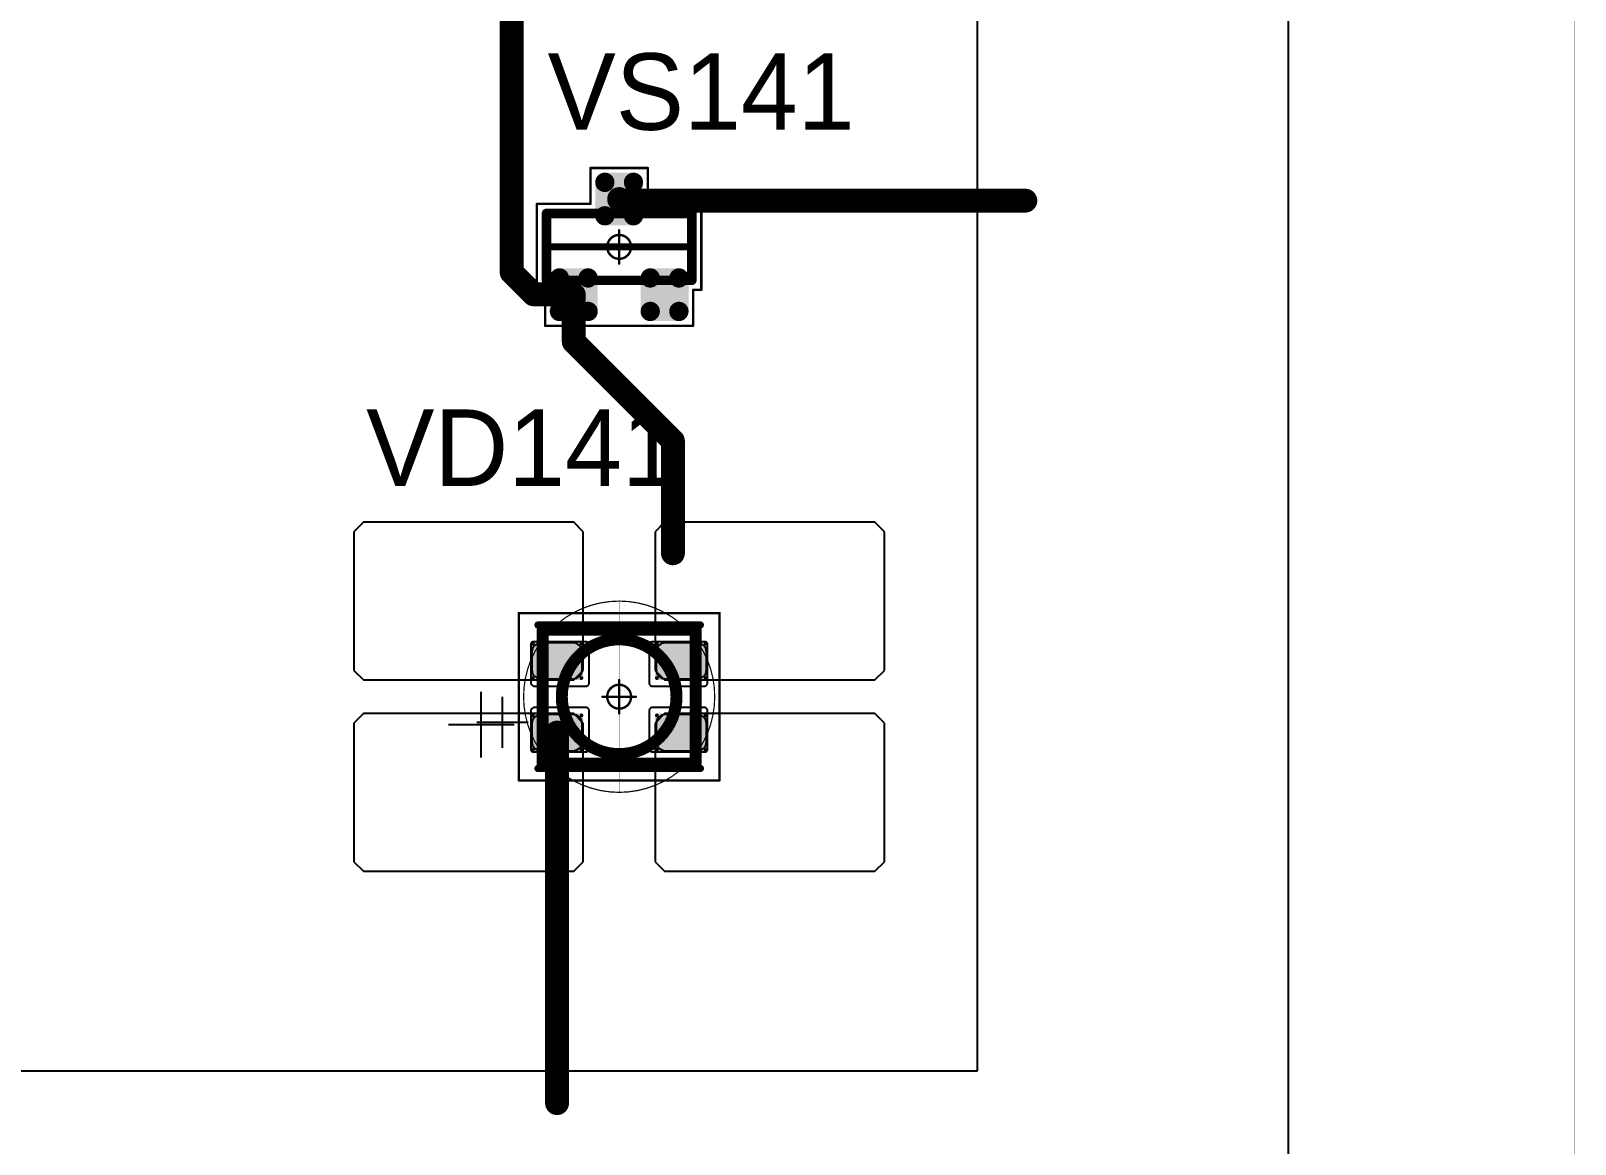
# Model space of a CAD drawing. Header units: millimetres. Extents: x 0 to 400, y 0 to 514.
# Drawn here: x 367.69 to 400.01, y 23.14 to 46.43 of the extents above; entities that cross this region are included whole.
import ezdxf

# ---------------------------------------------------------------- set-up
doc = ezdxf.new("R2010")
doc.units = ezdxf.units.MM
for name, color, linetype in [('Mechanical10', 56, 'Continuous'), ('Mechanical13', 56, 'Continuous'), ('Mechanical15', 56, 'Continuous'), ('Mechanical2', 216, 'Continuous'), ('TopLayer', 1, 'Continuous'), ('TopOverlay', 2, 'Continuous'), ('TopPaste', 8, 'Continuous'), ('TopSolder', 216, 'Continuous')]:
    doc.layers.add(name, color=color, linetype=linetype)

# ---------------------------------------------------------------- blocks, each defined once
blk = doc.blocks.new('SOT23_41')
at = {"layer": 'Mechanical13', "const_width": 0.2}
for points in [[(-0.7, 1.52), (0.7, 1.52)], [(-0.7, 1.52), (-0.7, -1.52)], [(0.7, 1.52), (0.7, -1.52)], [(-0.7, -1.52), (0.7, -1.52)]]:
    blk.add_lwpolyline(points, dxfattribs=at)
at = {"layer": 'Mechanical13', "const_width": 0.1}
for points in [[(-0.75, 1.52, 1), (-0.65, 1.52, 1)], [(-0.75, 1.52, 1), (-0.65, 1.52, 1)], [(0.65, 1.52, 1), (0.75, 1.52, 1)], [(0.65, 1.52, 1), (0.75, 1.52, 1)], [(-0.75, -1.52, 1), (-0.65, -1.52, 1)], [(-0.75, -1.52, 1), (-0.65, -1.52, 1)], [(0.65, -1.52, 1), (0.75, -1.52, 1)], [(0.65, -1.52, 1), (0.75, -1.52, 1)]]:
    blk.add_lwpolyline(points, format="xyb", close=True, dxfattribs=at)
at = {"layer": 'Mechanical15', "const_width": 0.05}
for points in [[(-0.9, 1.72), (-0.9, 1.55)], [(-0.9, 1.72), (0.9, 1.72)], [(0.9, 1.72), (0.9, 0.6)], [(-1.65, 1.55), (-1.65, -1.55)], [(-1.65, 1.55), (-0.9, 1.55)], [(0, 0.35), (0, -0.35)], [(0.9, 0.6), (1.65, 0.6)], [(1.65, 0.6), (1.65, -0.6)], [(-0.35, 0), (0.35, 0)], [(0.9, -0.6), (1.65, -0.6)], [(0.9, -0.6), (0.9, -1.72)], [(-1.65, -1.55), (-0.9, -1.55)], [(-0.9, -1.55), (-0.9, -1.72)], [(-0.9, -1.72), (0.9, -1.72)]]:
    blk.add_lwpolyline(points, dxfattribs=at)
at = {"layer": 'Mechanical15'}
for points, const_width in [([(-0.913, 1.72, 1), (-0.888, 1.72, 1)], 0.025), ([(-0.913, 1.72, 1), (-0.888, 1.72, 1)], 0.025), ([(0.888, 1.72, 1), (0.913, 1.72, 1)], 0.025), ([(0.888, 1.72, 1), (0.913, 1.72, 1)], 0.025), ([(-1.662, 1.55, 1), (-1.637, 1.55, 1)], 0.025), ([(-1.662, 1.55, 1), (-1.637, 1.55, 1)], 0.025), ([(-0.913, 1.55, 1), (-0.888, 1.55, 1)], 0.025), ([(-0.913, 1.55, 1), (-0.888, 1.55, 1)], 0.025), ([(-0.012, 0.35, 1), (0.012, 0.35, 1)], 0.025), ([(0.888, 0.6, 1), (0.913, 0.6, 1)], 0.025), ([(0.888, 0.6, 1), (0.913, 0.6, 1)], 0.025), ([(1.637, 0.6, 1), (1.662, 0.6, 1)], 0.025), ([(1.637, 0.6, 1), (1.662, 0.6, 1)], 0.025), ([(-0.362, 0, 1), (-0.337, 0, 1)], 0.025), ([(0.25, 0, 1), (-0.25, 0, 1)], 0.05), ([(-0.262, 0, 1), (-0.238, 0, 1)], 0.025), ([(0.238, 0, 1), (0.262, 0, 1)], 0.025), ([(0.337, 0, 1), (0.362, 0, 1)], 0.025), ([(-0.012, -0.35, 1), (0.012, -0.35, 1)], 0.025), ([(0.888, -0.6, 1), (0.913, -0.6, 1)], 0.025), ([(0.888, -0.6, 1), (0.913, -0.6, 1)], 0.025), ([(1.637, -0.6, 1), (1.662, -0.6, 1)], 0.025), ([(1.637, -0.6, 1), (1.662, -0.6, 1)], 0.025), ([(-1.662, -1.55, 1), (-1.637, -1.55, 1)], 0.025), ([(-1.662, -1.55, 1), (-1.637, -1.55, 1)], 0.025), ([(-0.913, -1.55, 1), (-0.888, -1.55, 1)], 0.025), ([(-0.913, -1.55, 1), (-0.888, -1.55, 1)], 0.025), ([(-0.913, -1.72, 1), (-0.888, -1.72, 1)], 0.025), ([(-0.913, -1.72, 1), (-0.888, -1.72, 1)], 0.025), ([(0.888, -1.72, 1), (0.913, -1.72, 1)], 0.025), ([(0.888, -1.72, 1), (0.913, -1.72, 1)], 0.025)]:
    blk.add_lwpolyline(points, format="xyb", close=True, dxfattribs=dict(at, const_width=const_width))
at = {"layer": 'TopLayer', "const_width": 0.1}
for points in [[(-1.4, 1.25, 1), (-1.3, 1.25, 1)], [(-0.7, 1.25, 1), (-0.6, 1.25, 1)], [(-1.4, 0.65, 1), (-1.3, 0.65, 1)], [(-0.7, 0.65, 1), (-0.6, 0.65, 1)], [(0.6, 0.3, 1), (0.7, 0.3, 1)], [(1.3, 0.3, 1), (1.4, 0.3, 1)], [(0.6, -0.3, 1), (0.7, -0.3, 1)], [(1.3, -0.3, 1), (1.4, -0.3, 1)], [(-1.4, -0.65, 1), (-1.3, -0.65, 1)], [(-0.7, -0.65, 1), (-0.6, -0.65, 1)], [(-1.4, -1.25, 1), (-1.3, -1.25, 1)], [(-0.7, -1.25, 1), (-0.6, -1.25, 1)]]:
    blk.add_lwpolyline(points, format="xyb", close=True, dxfattribs=at)
at = {"layer": 'TopLayer'}
for points in [[(-1.35, 1.35), (-1.35, 0.55), (-0.65, 1.35), (-0.65, 0.55)], [(-1.45, 1.25), (-1.45, 0.65), (-0.55, 1.25), (-0.55, 0.65)], [(0.65, 0.4), (0.65, -0.4), (1.35, 0.4), (1.35, -0.4)], [(0.55, 0.3), (0.55, -0.3), (1.45, 0.3), (1.45, -0.3)], [(-1.35, -0.55), (-1.35, -1.35), (-0.65, -0.55), (-0.65, -1.35)], [(-1.45, -0.65), (-1.45, -1.25), (-0.55, -0.65), (-0.55, -1.25)]]:
    blk.add_solid(points, dxfattribs=at)
at = {"layer": 'TopOverlay', "const_width": 0.15}
blk.add_lwpolyline([(0, 1.5), (0, -1.5)], dxfattribs=at)
at = {"layer": 'TopOverlay', "const_width": 0.075}
for points in [[(-0.038, 1.5, 1), (0.038, 1.5, 1)], [(-0.038, -1.5, 1), (0.038, -1.5, 1)]]:
    blk.add_lwpolyline(points, format="xyb", close=True, dxfattribs=at)
at = {"layer": 'TopPaste', "const_width": 0.075}
for points in [[(-1.387, 1.25, 1), (-1.313, 1.25, 1)], [(-0.687, 1.25, 1), (-0.613, 1.25, 1)], [(-1.387, 0.65, 1), (-1.313, 0.65, 1)], [(-0.687, 0.65, 1), (-0.613, 0.65, 1)], [(0.613, 0.3, 1), (0.687, 0.3, 1)], [(1.313, 0.3, 1), (1.387, 0.3, 1)], [(0.613, -0.3, 1), (0.687, -0.3, 1)], [(1.313, -0.3, 1), (1.387, -0.3, 1)], [(-1.387, -0.65, 1), (-1.313, -0.65, 1)], [(-0.687, -0.65, 1), (-0.613, -0.65, 1)], [(-1.387, -1.25, 1), (-1.313, -1.25, 1)], [(-0.687, -1.25, 1), (-0.613, -1.25, 1)]]:
    blk.add_lwpolyline(points, format="xyb", close=True, dxfattribs=at)
at = {"layer": 'TopPaste'}
for points in [[(-1.35, 1.325), (-1.35, 0.575), (-0.65, 1.325), (-0.65, 0.575)], [(-1.425, 1.25), (-1.425, 0.65), (-0.575, 1.25), (-0.575, 0.65)], [(0.65, 0.375), (0.65, -0.375), (1.35, 0.375), (1.35, -0.375)], [(0.575, 0.3), (0.575, -0.3), (1.425, 0.3), (1.425, -0.3)], [(-1.35, -0.575), (-1.35, -1.325), (-0.65, -0.575), (-0.65, -1.325)], [(-1.425, -0.65), (-1.425, -1.25), (-0.575, -0.65), (-0.575, -1.25)]]:
    blk.add_solid(points, dxfattribs=at)
at = {"layer": 'TopSolder', "const_width": 0.202}
for points in [[(-1.451, 1.25, 1), (-1.249, 1.25, 1)], [(-0.751, 1.25, 1), (-0.549, 1.25, 1)], [(-1.451, 0.65, 1), (-1.249, 0.65, 1)], [(-0.751, 0.65, 1), (-0.549, 0.65, 1)], [(0.549, 0.3, 1), (0.751, 0.3, 1)], [(1.249, 0.3, 1), (1.451, 0.3, 1)], [(0.549, -0.3, 1), (0.751, -0.3, 1)], [(1.249, -0.3, 1), (1.451, -0.3, 1)], [(-1.451, -0.65, 1), (-1.249, -0.65, 1)], [(-0.751, -0.65, 1), (-0.549, -0.65, 1)], [(-1.451, -1.25, 1), (-1.249, -1.25, 1)], [(-0.751, -1.25, 1), (-0.549, -1.25, 1)]]:
    blk.add_lwpolyline(points, format="xyb", close=True, dxfattribs=at)
at = {"layer": 'TopSolder'}
for points in [[(-1.35, 1.452), (-1.35, 0.448), (-0.65, 1.452), (-0.65, 0.448)], [(-1.552, 1.25), (-1.552, 0.65), (-0.448, 1.25), (-0.448, 0.65)], [(0.65, 0.502), (0.65, -0.502), (1.35, 0.502), (1.35, -0.502)], [(0.448, 0.3), (0.448, -0.3), (1.552, 0.3), (1.552, -0.3)], [(-1.35, -0.448), (-1.35, -1.452), (-0.65, -0.448), (-0.65, -1.452)], [(-1.552, -0.65), (-1.552, -1.25), (-0.448, -0.65), (-0.448, -1.25)]]:
    blk.add_solid(points, dxfattribs=at)
blk = doc.blocks.new('E65F_214')
at = {"layer": 'Mechanical13'}
for p, q in [((2.441, 1.071), (2.441, 0)), ((1.905, 0.536), (2.976, 0.536))]:
    blk.add_line(p, q, dxfattribs=at)
at = {"layer": 'Mechanical13', "const_width": 0.25}
for points in [[(-1.6, 1.4), (-1.6, -1.4)], [(1.6, 1.4), (-1.6, 1.4)], [(1.6, 1.4), (1.6, -1.4)], [(1.6, -1.4), (-1.6, -1.4)]]:
    blk.add_lwpolyline(points, dxfattribs=at)
at = {"layer": 'Mechanical13'}
for points, const_width in [([(-1.663, 1.4, 1), (-1.538, 1.4, 1)], 0.125), ([(-1.663, 1.4, 1), (-1.538, 1.4, 1)], 0.125), ([(1.2, 0, 1), (-1.2, 0, 1)], 0.25), ([(1.537, 1.4, 1), (1.662, 1.4, 1)], 0.125), ([(1.537, 1.4, 1), (1.662, 1.4, 1)], 0.125), ([(-1.263, 0, 1), (-1.138, 0, 1)], 0.125), ([(1.137, 0, 1), (1.262, 0, 1)], 0.125), ([(-1.663, -1.4, 1), (-1.538, -1.4, 1)], 0.125), ([(-1.663, -1.4, 1), (-1.538, -1.4, 1)], 0.125), ([(1.537, -1.4, 1), (1.662, -1.4, 1)], 0.125), ([(1.537, -1.4, 1), (1.662, -1.4, 1)], 0.125)]:
    blk.add_lwpolyline(points, format="xyb", close=True, dxfattribs=dict(at, const_width=const_width))
at = {"layer": 'Mechanical15', "const_width": 0.05}
for points in [[(2.1, 1.75), (-2.1, 1.75)], [(-2.1, 1.75), (-2.1, -1.75)], [(2.1, 1.75), (2.1, -1.75)], [(0, 0.35), (0, -0.35)], [(0, 0.35), (0, -0.35)], [(0.35, 0), (-0.35, 0)], [(0.35, 0), (-0.35, 0)], [(2.1, -1.75), (-2.1, -1.75)]]:
    blk.add_lwpolyline(points, dxfattribs=at)
at = {"layer": 'Mechanical15'}
for points, const_width in [([(-2.113, 1.75, 1), (-2.088, 1.75, 1)], 0.025), ([(-2.113, 1.75, 1), (-2.088, 1.75, 1)], 0.025), ([(2.087, 1.75, 1), (2.112, 1.75, 1)], 0.025), ([(2.087, 1.75, 1), (2.112, 1.75, 1)], 0.025), ([(-0.013, 0.35, 1), (0.012, 0.35, 1)], 0.025), ([(-0.013, 0.35, 1), (0.012, 0.35, 1)], 0.025), ([(-0.363, 0, 1), (-0.338, 0, 1)], 0.025), ([(-0.363, 0, 1), (-0.338, 0, 1)], 0.025), ([(0.25, 0, 1), (-0.25, 0, 1)], 0.05), ([(0.25, 0, 1), (-0.25, 0, 1)], 0.05), ([(-0.263, 0, 1), (-0.238, 0, 1)], 0.025), ([(-0.263, 0, 1), (-0.238, 0, 1)], 0.025), ([(0.237, 0, 1), (0.262, 0, 1)], 0.025), ([(0.237, 0, 1), (0.262, 0, 1)], 0.025), ([(0.337, 0, 1), (0.362, 0, 1)], 0.025), ([(0.337, 0, 1), (0.362, 0, 1)], 0.025), ([(-0.013, -0.35, 1), (0.012, -0.35, 1)], 0.025), ([(-0.013, -0.35, 1), (0.012, -0.35, 1)], 0.025), ([(-2.113, -1.75, 1), (-2.088, -1.75, 1)], 0.025), ([(-2.113, -1.75, 1), (-2.088, -1.75, 1)], 0.025), ([(2.087, -1.75, 1), (2.112, -1.75, 1)], 0.025), ([(2.087, -1.75, 1), (2.112, -1.75, 1)], 0.025)]:
    blk.add_lwpolyline(points, format="xyb", close=True, dxfattribs=dict(at, const_width=const_width))
at = {"layer": 'TopLayer'}
for p, q in [((-5.35, 3.65), (-5.55, 3.45)), ((-0.95, 3.65), (-5.35, 3.65)), ((-5.35, 3.65), (-5.35, 3.65)), ((-0.75, 3.45), (-0.95, 3.65)), ((0.95, 3.65), (0.75, 3.45)), ((5.35, 3.65), (0.95, 3.65)), ((0.95, 3.65), (0.95, 3.65)), ((5.55, 3.45), (5.35, 3.65)), ((-5.55, 3.45), (-5.55, 3.45)), ((-5.55, 3.45), (-5.55, 0.55)), ((-0.75, 0.55), (-0.75, 3.45)), ((0.75, 3.45), (0.75, 3.45)), ((0.75, 3.45), (0.75, 0.55)), ((5.55, 0.55), (5.55, 3.45)), ((-5.55, 0.55), (-5.35, 0.35)), ((-5.35, 0.35), (-0.95, 0.35)), ((-0.95, 0.35), (-0.75, 0.55)), ((0.75, 0.55), (0.95, 0.35)), ((0.95, 0.35), (5.35, 0.35)), ((5.35, 0.35), (5.55, 0.55)), ((-5.35, -0.35), (-5.55, -0.55)), ((-5.55, -0.55), (-5.55, -0.55)), ((-5.55, -0.55), (-5.55, -3.45)), ((-0.95, -0.35), (-5.35, -0.35)), ((-5.35, -0.35), (-5.35, -0.35)), ((-0.75, -0.55), (-0.95, -0.35)), ((-0.75, -3.45), (-0.75, -0.55)), ((0.95, -0.35), (0.75, -0.55)), ((0.75, -0.55), (0.75, -0.55)), ((0.75, -0.55), (0.75, -3.45)), ((5.35, -0.35), (0.95, -0.35)), ((0.95, -0.35), (0.95, -0.35)), ((5.55, -0.55), (5.35, -0.35)), ((5.55, -3.45), (5.55, -0.55)), ((-5.55, -3.45), (-5.35, -3.65)), ((-0.95, -3.65), (-0.75, -3.45)), ((0.75, -3.45), (0.95, -3.65)), ((5.35, -3.65), (5.55, -3.45)), ((-5.35, -3.65), (-0.95, -3.65)), ((0.95, -3.65), (5.35, -3.65))]:
    blk.add_line(p, q, dxfattribs=at)
at = {"layer": 'TopLayer', "const_width": 0.04}
for points in [[(-1.83, 1.11, 1), (-1.79, 1.11, 1)], [(-0.81, 1.11, 1), (-0.77, 1.11, 1)], [(0.77, 1.11, 1), (0.81, 1.11, 1)], [(1.79, 1.11, 1), (1.83, 1.11, 1)], [(-1.83, 0.39, 1), (-1.79, 0.39, 1)], [(-0.81, 0.39, 1), (-0.77, 0.39, 1)], [(0.77, 0.39, 1), (0.81, 0.39, 1)], [(1.79, 0.39, 1), (1.83, 0.39, 1)], [(-1.83, -0.39, 1), (-1.79, -0.39, 1)], [(-0.81, -0.39, 1), (-0.77, -0.39, 1)], [(0.77, -0.39, 1), (0.81, -0.39, 1)], [(1.79, -0.39, 1), (1.83, -0.39, 1)], [(-1.83, -1.11, 1), (-1.79, -1.11, 1)], [(-0.81, -1.11, 1), (-0.77, -1.11, 1)], [(0.77, -1.11, 1), (0.81, -1.11, 1)], [(1.79, -1.11, 1), (1.83, -1.11, 1)]]:
    blk.add_lwpolyline(points, format="xyb", close=True, dxfattribs=at)
at = {"layer": 'TopLayer'}
for points in [[(-1.85, 1.11), (-1.85, 0.39), (-0.75, 1.11), (-0.75, 0.39)], [(-1.81, 1.15), (-1.81, 0.35), (-0.79, 1.15), (-0.79, 0.35)], [(0.75, 1.11), (0.75, 0.39), (1.85, 1.11), (1.85, 0.39)], [(0.79, 1.15), (0.79, 0.35), (1.81, 1.15), (1.81, 0.35)], [(-1.85, -0.39), (-1.85, -1.11), (-0.75, -0.39), (-0.75, -1.11)], [(-1.81, -0.35), (-1.81, -1.15), (-0.79, -0.35), (-0.79, -1.15)], [(0.75, -0.39), (0.75, -1.11), (1.85, -0.39), (1.85, -1.11)], [(0.79, -0.35), (0.79, -1.15), (1.81, -0.35), (1.81, -1.15)]]:
    blk.add_solid(points, dxfattribs=at)
at = {"layer": 'TopOverlay'}
for p, q in [((2.886, 1.271), (2.886, -0.1)), ((2.2, 0.586), (3.571, 0.586))]:
    blk.add_line(p, q, dxfattribs=at)
at = {"layer": 'TopOverlay', "const_width": 0.15}
for points in [[(1.7, 1.5), (-1.7, 1.5)], [(1.7, -1.5), (-1.7, -1.5)]]:
    blk.add_lwpolyline(points, dxfattribs=at)
at = {"layer": 'TopOverlay', "const_width": 0.075}
for points in [[(-1.738, 1.5, 1), (-1.663, 1.5, 1)], [(1.662, 1.5, 1), (1.737, 1.5, 1)], [(-1.738, -1.5, 1), (-1.663, -1.5, 1)], [(1.662, -1.5, 1), (1.737, -1.5, 1)]]:
    blk.add_lwpolyline(points, format="xyb", close=True, dxfattribs=at)
at = {"layer": 'TopPaste'}
for p, q in [((-1.814, 1.011), (-1.829, 0.938)), ((-1.773, 1.073), (-1.814, 1.011)), ((-1.711, 1.114), (-1.773, 1.073)), ((-1.638, 1.129), (-1.711, 1.114)), ((-0.963, 1.129), (-1.638, 1.129)), ((-0.889, 1.114), (-0.963, 1.129)), ((-0.827, 1.073), (-0.889, 1.114)), ((-0.786, 1.011), (-0.827, 1.073)), ((-0.771, 0.938), (-0.786, 1.011)), ((0.786, 1.011), (0.771, 0.938)), ((0.827, 1.073), (0.786, 1.011)), ((0.889, 1.114), (0.827, 1.073)), ((0.962, 1.129), (0.889, 1.114)), ((1.637, 1.129), (0.962, 1.129)), ((1.711, 1.114), (1.637, 1.129)), ((1.773, 1.073), (1.711, 1.114)), ((1.814, 1.011), (1.773, 1.073)), ((1.829, 0.938), (1.814, 1.011)), ((-1.829, 0.938), (-1.829, 0.563)), ((-0.771, 0.563), (-0.771, 0.938)), ((0.771, 0.938), (0.771, 0.563)), ((1.829, 0.563), (1.829, 0.938)), ((-1.829, 0.563), (-1.814, 0.489)), ((-1.814, 0.489), (-1.773, 0.427)), ((-1.773, 0.427), (-1.711, 0.386)), ((-1.711, 0.386), (-1.638, 0.371)), ((-1.638, 0.371), (-0.963, 0.371)), ((-0.963, 0.371), (-0.889, 0.386)), ((-0.889, 0.386), (-0.827, 0.427)), ((-0.827, 0.427), (-0.786, 0.489)), ((-0.786, 0.489), (-0.771, 0.563)), ((0.771, 0.563), (0.786, 0.489)), ((0.786, 0.489), (0.827, 0.427)), ((0.827, 0.427), (0.889, 0.386)), ((0.889, 0.386), (0.962, 0.371)), ((0.962, 0.371), (1.637, 0.371)), ((1.637, 0.371), (1.711, 0.386)), ((1.711, 0.386), (1.773, 0.427)), ((1.773, 0.427), (1.814, 0.489)), ((1.814, 0.489), (1.829, 0.563)), ((-1.814, -0.489), (-1.829, -0.562)), ((-1.829, -0.562), (-1.829, -0.938)), ((-1.773, -0.427), (-1.814, -0.489)), ((-1.711, -0.386), (-1.773, -0.427)), ((-1.638, -0.371), (-1.711, -0.386)), ((-0.963, -0.371), (-1.638, -0.371)), ((-0.889, -0.386), (-0.963, -0.371)), ((-0.827, -0.427), (-0.889, -0.386)), ((-0.786, -0.489), (-0.827, -0.427)), ((-0.771, -0.562), (-0.786, -0.489)), ((-0.771, -0.938), (-0.771, -0.562)), ((0.786, -0.489), (0.771, -0.562)), ((0.771, -0.562), (0.771, -0.938)), ((0.827, -0.427), (0.786, -0.489)), ((0.889, -0.386), (0.827, -0.427)), ((0.962, -0.371), (0.889, -0.386)), ((1.637, -0.371), (0.962, -0.371)), ((1.711, -0.386), (1.637, -0.371)), ((1.773, -0.427), (1.711, -0.386)), ((1.814, -0.489), (1.773, -0.427)), ((1.829, -0.562), (1.814, -0.489)), ((1.829, -0.938), (1.829, -0.562)), ((-1.829, -0.938), (-1.814, -1.011)), ((-0.786, -1.011), (-0.771, -0.938)), ((0.771, -0.938), (0.786, -1.011)), ((1.814, -1.011), (1.829, -0.938)), ((-1.814, -1.011), (-1.773, -1.073)), ((-1.773, -1.073), (-1.711, -1.114)), ((-1.711, -1.114), (-1.638, -1.129)), ((-1.638, -1.129), (-0.963, -1.129)), ((-0.963, -1.129), (-0.889, -1.114)), ((-0.889, -1.114), (-0.827, -1.073)), ((-0.827, -1.073), (-0.786, -1.011)), ((0.786, -1.011), (0.827, -1.073)), ((0.827, -1.073), (0.889, -1.114)), ((0.889, -1.114), (0.962, -1.129)), ((0.962, -1.129), (1.637, -1.129)), ((1.637, -1.129), (1.711, -1.114)), ((1.711, -1.114), (1.773, -1.073)), ((1.773, -1.073), (1.814, -1.011))]:
    blk.add_line(p, q, dxfattribs=at)
at = {"layer": 'TopSolder'}
for p, q in [((-1.842, 1.129), (-1.85, 1.111)), ((-1.85, 1.111), (-1.85, 1.101)), ((-1.85, 1.101), (-1.85, 1.101)), ((-1.85, 1.101), (-1.85, 0.301)), ((-1.828, 1.143), (-1.842, 1.129)), ((-1.81, 1.151), (-1.828, 1.143)), ((-1.8, 1.151), (-1.81, 1.151)), ((-0.7, 1.151), (-1.8, 1.151)), ((-0.685, 1.151), (-0.7, 1.151)), ((-0.7, 1.151), (-0.7, 1.151)), ((-0.658, 1.139), (-0.685, 1.151)), ((-0.636, 1.118), (-0.658, 1.139)), ((-0.625, 1.09), (-0.636, 1.118)), ((-0.625, 1.076), (-0.625, 1.09)), ((-0.625, 0.301), (-0.625, 1.076)), ((0.636, 1.118), (0.625, 1.09)), ((0.625, 1.09), (0.625, 1.076)), ((0.625, 1.076), (0.625, 1.076)), ((0.625, 1.076), (0.625, 0.301)), ((0.657, 1.139), (0.636, 1.118)), ((0.685, 1.151), (0.657, 1.139)), ((0.7, 1.151), (0.685, 1.151)), ((1.8, 1.151), (0.7, 1.151)), ((1.81, 1.151), (1.8, 1.151)), ((1.8, 1.151), (1.8, 1.151)), ((1.828, 1.143), (1.81, 1.151)), ((1.842, 1.129), (1.828, 1.143)), ((1.85, 1.111), (1.842, 1.129)), ((1.85, 1.101), (1.85, 1.111)), ((1.85, 0.301), (1.85, 1.101)), ((-1.85, 0.301), (-1.85, 0.286)), ((-1.85, 0.286), (-1.839, 0.258)), ((-1.839, 0.258), (-1.818, 0.237)), ((-1.818, 0.237), (-1.79, 0.226)), ((-1.79, 0.226), (-1.775, 0.226)), ((-1.775, 0.226), (-1.775, 0.226)), ((-1.775, 0.226), (-0.7, 0.226)), ((-0.7, 0.226), (-0.685, 0.226)), ((-0.685, 0.226), (-0.658, 0.237)), ((-0.658, 0.237), (-0.636, 0.258)), ((-0.636, 0.258), (-0.625, 0.286)), ((-0.625, 0.286), (-0.625, 0.301)), ((-0.625, 0.301), (-0.625, 0.301)), ((0.625, 0.301), (0.625, 0.286)), ((0.625, 0.286), (0.636, 0.258)), ((0.636, 0.258), (0.657, 0.237)), ((0.657, 0.237), (0.685, 0.226)), ((0.685, 0.226), (0.7, 0.226)), ((0.7, 0.226), (0.7, 0.226)), ((0.7, 0.226), (1.775, 0.226)), ((1.775, 0.226), (1.79, 0.226)), ((1.79, 0.226), (1.817, 0.237)), ((1.817, 0.237), (1.839, 0.258)), ((1.839, 0.258), (1.85, 0.286)), ((1.85, 0.286), (1.85, 0.301)), ((1.85, 0.301), (1.85, 0.301)), ((-1.839, -0.257), (-1.85, -0.284)), ((-1.85, -0.284), (-1.85, -0.299)), ((-1.85, -0.299), (-1.85, -0.299)), ((-1.85, -0.299), (-1.85, -1.099)), ((-1.818, -0.236), (-1.839, -0.257)), ((-1.79, -0.224), (-1.818, -0.236)), ((-1.775, -0.224), (-1.79, -0.224)), ((-0.7, -0.224), (-1.775, -0.224)), ((-0.685, -0.224), (-0.7, -0.224)), ((-0.7, -0.224), (-0.7, -0.224)), ((-0.658, -0.236), (-0.685, -0.224)), ((-0.636, -0.257), (-0.658, -0.236)), ((-0.625, -0.284), (-0.636, -0.257)), ((-0.625, -0.299), (-0.625, -0.284)), ((-0.625, -1.074), (-0.625, -0.299)), ((0.636, -0.257), (0.625, -0.284)), ((0.625, -0.284), (0.625, -0.299)), ((0.625, -0.299), (0.625, -0.299)), ((0.625, -0.299), (0.625, -1.074)), ((0.657, -0.236), (0.636, -0.257)), ((0.685, -0.224), (0.657, -0.236)), ((0.7, -0.224), (0.685, -0.224)), ((1.775, -0.224), (0.7, -0.224)), ((1.79, -0.224), (1.775, -0.224)), ((1.775, -0.224), (1.775, -0.224)), ((1.817, -0.236), (1.79, -0.224)), ((1.839, -0.257), (1.817, -0.236)), ((1.85, -0.284), (1.839, -0.257)), ((1.85, -0.299), (1.85, -0.284)), ((1.85, -1.099), (1.85, -0.299)), ((-1.85, -1.099), (-1.85, -1.109)), ((-1.85, -1.109), (-1.842, -1.128)), ((-1.842, -1.128), (-1.828, -1.142)), ((-1.828, -1.142), (-1.81, -1.149)), ((-1.81, -1.149), (-1.8, -1.149)), ((-1.8, -1.149), (-0.7, -1.149)), ((-1.8, -1.149), (-1.8, -1.149)), ((-0.7, -1.149), (-0.685, -1.149)), ((-0.685, -1.149), (-0.658, -1.138)), ((-0.658, -1.138), (-0.636, -1.117)), ((-0.636, -1.117), (-0.625, -1.089)), ((-0.625, -1.089), (-0.625, -1.074)), ((-0.625, -1.074), (-0.625, -1.074)), ((0.625, -1.074), (0.625, -1.089)), ((0.625, -1.089), (0.636, -1.117)), ((0.636, -1.117), (0.657, -1.138)), ((0.657, -1.138), (0.685, -1.149)), ((0.685, -1.149), (0.7, -1.149)), ((0.7, -1.149), (1.8, -1.149)), ((0.7, -1.149), (0.7, -1.149)), ((1.8, -1.149), (1.81, -1.149)), ((1.81, -1.149), (1.828, -1.142)), ((1.828, -1.142), (1.842, -1.128)), ((1.842, -1.128), (1.85, -1.109)), ((1.85, -1.109), (1.85, -1.099)), ((1.85, -1.099), (1.85, -1.099))]:
    blk.add_line(p, q, dxfattribs=at)

msp = doc.modelspace()

# ---------------------------------------------------------------- linework, layer by layer
at = {"layer": 'Mechanical10', "const_width": 0.01}
msp.add_lwpolyline([(400, 0), (400, 514)], dxfattribs=at)
at = {"layer": 'Mechanical2'}
for points, const_width in [([(382, 32.5, 1), (378, 32.5, 1)], 0.0254), ([(380, 34.5, 1), (380, 34.5, 1)], 0.0005), ([(377.994, 32.5, 1), (378.006, 32.5, 1)], 0.0127), ([(378, 32.5, 1), (378, 32.5, 1)], 0.0005), ([(381.994, 32.5, 1), (382.006, 32.5, 1)], 0.0127), ([(382, 32.5, 1), (382, 32.5, 1)], 0.0005), ([(380, 30.5, 1), (380, 30.5, 1)], 0.0005)]:
    msp.add_lwpolyline(points, format="xyb", close=True, dxfattribs=dict(at, const_width=const_width))
at = {"layer": 'Mechanical2', "const_width": 0.001}
for points in [[(380, 30.5), (380, 34.5)], [(378, 32.5), (382, 32.5)]]:
    msp.add_lwpolyline(points, dxfattribs=at)
at = {"layer": 'TopLayer'}
for p, q in [((394, 69.725), (394, 19)), ((387.5, 24.675), (387.5, 66.662)), ((12.5, 24.675), (387.5, 24.675))]:
    msp.add_line(p, q, dxfattribs=at)
at = {"layer": 'TopLayer', "const_width": 0.5}
for points in [[(377.75, 41.375), (377.75, 47.5)], [(380, 42.9), (380, 42.908)], [(380, 42.9), (380.025, 42.875)], [(380.025, 42.875), (388.5, 42.875)], [(377.75, 41.375), (378.208, 40.917)], [(378.208, 40.917), (379.04, 40.917)], [(379.04, 40.917), (379.05, 40.908)], [(379.05, 39.925), (379.05, 40.908)], [(379.05, 39.925), (381.125, 37.85)], [(381.125, 35.5), (381.125, 37.85)], [(378.7, 24), (378.7, 31.75)]]:
    msp.add_lwpolyline(points, dxfattribs=at)
at = {"layer": 'TopLayer', "const_width": 0.25}
for points in [[(379.875, 42.908, 1), (380.125, 42.908, 1)], [(379.875, 42.9, 1), (380.125, 42.9, 1)], [(379.875, 42.9, 1), (380.125, 42.9, 1)], [(379.9, 42.875, 1), (380.15, 42.875, 1)], [(379.9, 42.875, 1), (380.15, 42.875, 1)], [(388.375, 42.875, 1), (388.625, 42.875, 1)], [(377.625, 41.375, 1), (377.875, 41.375, 1)], [(377.625, 41.375, 1), (377.875, 41.375, 1)], [(378.083, 40.917, 1), (378.333, 40.917, 1)], [(378.083, 40.917, 1), (378.333, 40.917, 1)], [(378.915, 40.917, 1), (379.165, 40.917, 1)], [(378.915, 40.917, 1), (379.165, 40.917, 1)], [(378.925, 40.908, 1), (379.175, 40.908, 1)], [(378.925, 40.908, 1), (379.175, 40.908, 1)], [(378.925, 39.925, 1), (379.175, 39.925, 1)], [(378.925, 39.925, 1), (379.175, 39.925, 1)], [(381, 37.85, 1), (381.25, 37.85, 1)], [(381, 37.85, 1), (381.25, 37.85, 1)], [(381, 35.5, 1), (381.25, 35.5, 1)], [(378.575, 31.75, 1), (378.825, 31.75, 1)], [(378.575, 24, 1), (378.825, 24, 1)]]:
    msp.add_lwpolyline(points, format="xyb", close=True, dxfattribs=at)

# ---------------------------------------------------------------- block references
for name, p, rotation in [('SOT23_41', (380, 41.908), 90), ('E65F_214', (380, 32.5), 180)]:
    msp.add_blockref(name, p, dxfattribs=dict(rotation=rotation))

# ---------------------------------------------------------------- texts
at = {"layer": 'TopOverlay'}
for s, p in [('VS141', (378.502, 44.356)), ('VD141', (374.706, 36.909))]:
    msp.add_text(s, height=1.6, dxfattribs=at).set_placement(p)

doc.saveas('drawing.dxf')
